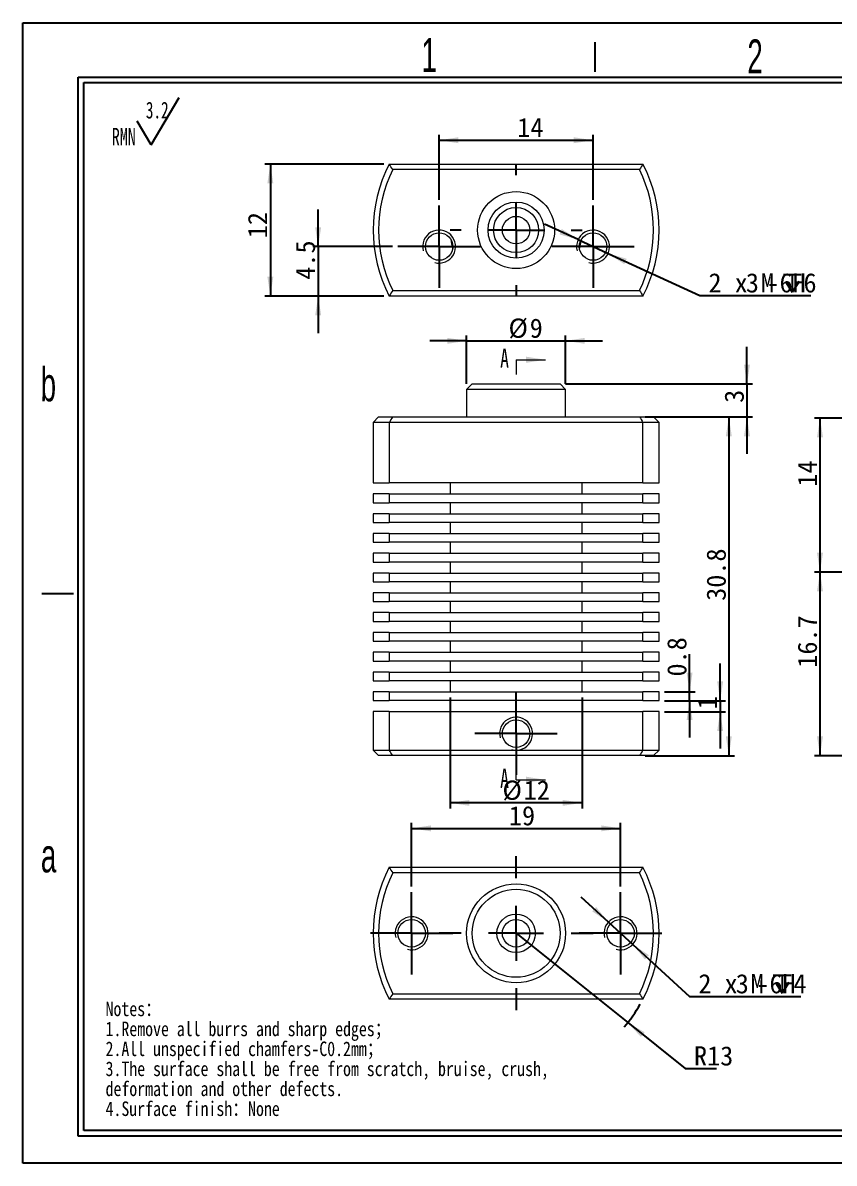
# Model space of a CAD drawing. Header units: millimetres. Extents: x 1 to 148, y 1 to 104.
# Drawn here: x 0.8 to 74.6, y 0.6 to 104.3 of the extents above; entities that cross this region are included whole.
import ezdxf

# ---------------------------------------------------------------- set-up
doc = ezdxf.new("R2010")
doc.units = ezdxf.units.MM
doc.header["$LTSCALE"] = 0.5
doc.layers.add('SLD-0', color=179, linetype='Continuous')
doc.styles.add('SLDTEXTSTYLE0', font='SIMSUN.TTC', dxfattribs={"width": 0.67})
doc.styles.add('SLDTEXTSTYLE1', font='SIMSUN.TTC', dxfattribs={"width": 0.8})
doc.styles.add('SLDTEXTSTYLE15', font='SIMSUN.TTC')
doc.styles.add('SLDTEXTSTYLE16', font='仿宋_GB2312', dxfattribs={"width": 0.67})
doc.styles.add('SLDTEXTSTYLE4', font='SIMSUN.TTC', dxfattribs={"width": 0.8, "bigfont": 'bigfont'})
doc.styles.add('SLDTEXTSTYLE7', font='GOTHIC.TTF', dxfattribs={"width": 0.61171})
doc.dimstyles.new('SLDDIMSTYLE0', dxfattribs={"dimtxt": 1.75, "dimasz": 1.75, "dimexe": 0, "dimexo": 0.0625, "dimgap": 0.4375, "dimtad": 2, "dimrnd": 1e-09, "dimzin": 12, "dimdsep": 46, "dimtxsty": 'SLDTEXTSTYLE0', "dimsah": 1, "dimcen": 0.09, "dimadec": 0, "dimazin": 3, "dimtfac": 1, "dimtofl": 0, "dimtmove": 0, "dimatfit": 3, "dimfxl": 0, "dimfrac": 2, "dimtolj": 1, "dimtzin": 12, "dimarcsym": 0})
doc.dimstyles.new('SLDDIMSTYLE1', dxfattribs={"dimtxt": 1.75, "dimasz": 1.75, "dimexe": 0, "dimexo": 0.0625, "dimgap": 0.4375, "dimtad": 2, "dimrnd": 1e-09, "dimdsep": 46, "dimtxsty": 'SLDTEXTSTYLE0', "dimsah": 1, "dimcen": 0.09, "dimadec": 0, "dimazin": 2, "dimtfac": 1, "dimtmove": 0, "dimatfit": 0, "dimfxl": 0, "dimfrac": 2, "dimtolj": 1, "dimtzin": 12, "dimarcsym": 0})
doc.dimstyles.new('SLDDIMSTYLE2', dxfattribs={"dimtxt": 1.75, "dimasz": 1.75, "dimexe": 0, "dimexo": 0.0625, "dimgap": 0.4375, "dimtad": 2, "dimrnd": 1e-09, "dimzin": 12, "dimdsep": 46, "dimtxsty": 'SLDTEXTSTYLE0', "dimsah": 1, "dimcen": 0.09, "dimadec": 0, "dimazin": 3, "dimtfac": 1, "dimtmove": 0, "dimatfit": 0, "dimfxl": 0, "dimfrac": 2, "dimtolj": 1, "dimtzin": 12, "dimarcsym": 0})
doc.dimstyles.new('SLDDIMSTYLE3', dxfattribs={"dimtxt": 1.75, "dimasz": 1.75, "dimexe": 0, "dimexo": 0.0625, "dimgap": 0.4375, "dimtad": 0, "dimtih": 1, "dimtoh": 1, "dimrnd": 1e-09, "dimzin": 12, "dimdsep": 46, "dimtxsty": 'SLDTEXTSTYLE0', "dimsah": 1, "dimcen": 0, "dimadec": 0, "dimazin": 3, "dimtfac": 1, "dimtofl": 0, "dimtmove": 0, "dimatfit": 3, "dimfxl": 0, "dimfrac": 2, "dimtolj": 1, "dimtzin": 12, "dimarcsym": 0})
doc.dimstyles.new('SLDDIMSTYLE4', dxfattribs={"dimtxt": 1.75, "dimasz": 1.75, "dimexe": 0, "dimexo": 0.0625, "dimgap": 0.4375, "dimtad": 0, "dimtih": 1, "dimtoh": 1, "dimrnd": 1e-09, "dimzin": 12, "dimdsep": 46, "dimtxsty": 'SLDTEXTSTYLE0', "dimsah": 1, "dimcen": 0, "dimadec": 0, "dimazin": 3, "dimtfac": 1, "dimtmove": 0, "dimatfit": 3, "dimfxl": 0, "dimfrac": 2, "dimtolj": 1, "dimtzin": 12, "dimarcsym": 0})

# ---------------------------------------------------------------- blocks, each defined once
blk = doc.blocks.new('SW_NOTE_0')
at = {"layer": 'SLD-0', "color": 0}
for q in [(6.13, 4.63), (2.3, 2.46)]:
    blk.add_line((3.58, 0.3), q, dxfattribs=at)
at = {"layer": 'SLD-0', "color": 0, "attachment_point": 1, "style": 'SLDTEXTSTYLE0'}
for s, insert, char_height in [('3.2', (3.09, 4.23), 1.516), ('RMN', (0, 1.85), 1.587)]:
    blk.add_mtext(s, dxfattribs=dict(at, insert=insert, char_height=char_height))
blk = doc.blocks.new('SW_NOTE_1')
at = {"layer": 'SLD-0', "color": 0, "char_height": 1.3229, "attachment_point": 1}
for s, insert, style in [('Notes\\M+18146', (0, 1.54), 'SLDTEXTSTYLE4'), ('1.Remove all burrs and sharp edges\\M+18147', (0, -0.28), 'SLDTEXTSTYLE4'), ('2.All unspecified chamfers-C0.2mm\\M+18147', (0, -2.09), 'SLDTEXTSTYLE4'), ('3.The surface shall be free from scratch, bruise, crush, ', (0, -3.91), 'SLDTEXTSTYLE1'), ('deformation and other defects.', (0, -5.73), 'SLDTEXTSTYLE1'), ('4.Surface finish\\M+18146None', (0, -7.54), 'SLDTEXTSTYLE4')]:
    blk.add_mtext(s, dxfattribs=dict(at, insert=insert, style=style))
blk = doc.blocks.new('_D')
at = {"layer": 'SLD-0', "color": 5}
for p, q in [((57.39, 68.5), (65.51, 68.5)), ((65.01, 68.5), (65.01, 37.7)), ((57.39, 37.7), (65.51, 37.7))]:
    blk.add_line(p, q, dxfattribs=at)
for points in [[(65.01, 68.5), (64.74, 66.75), (65.28, 66.75)], [(65.01, 37.7), (65.28, 39.45), (64.74, 39.45)]]:
    blk.add_solid(points, dxfattribs=at)
at = {"layer": 'SLD-0', "color": 5, "insert": (62.98, 51.78), "char_height": 1.75, "attachment_point": 1, "rotation": 90, "style": 'SLDTEXTSTYLE15'}
blk.add_mtext('30.8', dxfattribs=at)
blk = doc.blocks.new('_D_1')
at = {"layer": 'SLD-0', "color": 5}
for p, q in [((61.44, 43.5), (61.44, 46.94)), ((59.16, 43.5), (61.94, 43.5)), ((59.16, 42.7), (61.94, 42.7)), ((61.44, 42.7), (61.44, 43.5)), ((61.44, 42.7), (61.44, 39.34))]:
    blk.add_line(p, q, dxfattribs=at)
for points in [[(61.44, 43.5), (61.71, 45.25), (61.17, 45.25)], [(61.44, 42.7), (61.17, 40.95), (61.71, 40.95)]]:
    blk.add_solid(points, dxfattribs=at)
at = {"layer": 'SLD-0', "color": 5, "insert": (59.4, 44.9), "char_height": 1.75, "attachment_point": 1, "rotation": 90, "style": 'SLDTEXTSTYLE15'}
blk.add_mtext('0.8', dxfattribs=at)
blk = doc.blocks.new('_D_2')
at = {"layer": 'SLD-0', "color": 5}
for p, q in [((66.66, 71.5), (66.66, 74.87)), ((50.16, 71.5), (67.16, 71.5)), ((66.66, 71.5), (66.66, 68.5)), ((57.39, 68.5), (67.16, 68.5)), ((66.66, 68.5), (66.66, 65.14))]:
    blk.add_line(p, q, dxfattribs=at)
for points in [[(66.66, 71.5), (66.93, 73.25), (66.39, 73.25)], [(66.66, 68.5), (66.39, 66.75), (66.93, 66.75)]]:
    blk.add_solid(points, dxfattribs=at)
at = {"layer": 'SLD-0', "color": 5, "insert": (64.62, 69.78), "char_height": 1.75, "attachment_point": 1, "rotation": 90, "style": 'SLDTEXTSTYLE15'}
blk.add_mtext('3', dxfattribs=at)
blk = doc.blocks.new('_D_3')
at = {"layer": 'SLD-0', "color": 5}
for p, q in [((64.22, 42.7), (64.22, 46.07)), ((59.16, 42.7), (64.72, 42.7)), ((64.22, 42.7), (64.22, 41.7)), ((59.16, 41.7), (64.72, 41.7)), ((64.22, 41.7), (64.22, 38.34))]:
    blk.add_line(p, q, dxfattribs=at)
for points in [[(64.22, 42.7), (64.49, 44.45), (63.95, 44.45)], [(64.22, 41.7), (63.95, 39.95), (64.49, 39.95)]]:
    blk.add_solid(points, dxfattribs=at)
at = {"layer": 'SLD-0', "color": 5, "insert": (62.19, 41.92), "char_height": 1.75, "attachment_point": 1, "rotation": 90, "style": 'SLDTEXTSTYLE15'}
blk.add_mtext('1', dxfattribs=at)
blk = doc.blocks.new('_D_4')
at = {"layer": 'SLD-0', "color": 5}
for p, q in [((39.66, 43), (39.66, 32.91)), ((51.66, 43), (51.66, 32.91)), ((51.66, 33.41), (39.66, 33.41))]:
    blk.add_line(p, q, dxfattribs=at)
for points in [[(39.66, 33.41), (41.41, 33.14), (41.41, 33.68)], [(51.66, 33.41), (49.91, 33.68), (49.91, 33.14)]]:
    blk.add_solid(points, dxfattribs=at)
at = {"layer": 'SLD-0', "color": 5, "char_height": 1.75, "attachment_point": 1, "style": 'SLDTEXTSTYLE15'}
for s, insert in [('%%c', (44.42, 35.44)), ('12', (46.35, 35.44))]:
    blk.add_mtext(s, dxfattribs=dict(at, insert=insert))
blk = doc.blocks.new('_D_5')
at = {"layer": 'SLD-0', "color": 5}
for p, q in [((41.16, 71.5), (41.16, 75.92)), ((50.16, 71.5), (50.16, 75.92)), ((41.16, 75.42), (37.8, 75.42)), ((41.16, 75.42), (50.16, 75.42)), ((50.16, 75.42), (53.53, 75.42))]:
    blk.add_line(p, q, dxfattribs=at)
for points in [[(41.16, 75.42), (39.41, 75.69), (39.41, 75.15)], [(50.16, 75.42), (51.91, 75.15), (51.91, 75.69)]]:
    blk.add_solid(points, dxfattribs=at)
at = {"layer": 'SLD-0', "color": 5, "char_height": 1.75, "attachment_point": 1, "style": 'SLDTEXTSTYLE15'}
for s, insert in [('%%c', (44.97, 77.45)), ('9', (46.9, 77.45))]:
    blk.add_mtext(s, dxfattribs=dict(at, insert=insert))
blk = doc.blocks.new('SW_CENTERMARKSYMBOL_0')
at = {"layer": 'SLD-0', "color": 0}
for p, q in [((0, 2.5), (0, 3.75)), ((0, 0), (0, 2.5)), ((-2.5, 0), (-3.75, 0)), ((0, 0), (-2.5, 0)), ((0, 0), (0, -2.5)), ((0, 0), (2.5, 0)), ((2.5, 0), (3.75, 0)), ((0, -2.5), (0, -3.75))]:
    blk.add_line(p, q, dxfattribs=at)
blk = doc.blocks.new('_D_6')
at = {"layer": 'SLD-0', "color": 5}
for p, q in [((45.66, 21.55), (55.81, 13.43)), ((55.81, 13.43), (61.04, 9.25)), ((61.04, 9.25), (63.88, 9.25))]:
    blk.add_line(p, q, dxfattribs=at)
blk.add_arc((45.66, 21.55), 13, 319.1369, 330.311, dxfattribs=at)
blk.add_solid([(55.81, 13.43), (57.01, 12.13), (57.35, 12.55)], dxfattribs=at)
at = {"layer": 'SLD-0', "color": 5, "insert": (61.84, 11.28), "char_height": 1.75, "attachment_point": 1, "style": 'SLDTEXTSTYLE15'}
blk.add_mtext('R13', dxfattribs=at)
blk = doc.blocks.new('_D_7')
at = {"layer": 'SLD-0', "color": 5}
for p, q in [((36.16, 25.8), (36.16, 31.59)), ((55.16, 25.8), (55.16, 31.59)), ((36.16, 31.09), (55.16, 31.09))]:
    blk.add_line(p, q, dxfattribs=at)
for points in [[(36.16, 31.09), (37.91, 30.82), (37.91, 31.36)], [(55.16, 31.09), (53.41, 31.36), (53.41, 30.82)]]:
    blk.add_solid(points, dxfattribs=at)
at = {"layer": 'SLD-0', "color": 5, "insert": (45.01, 33.12), "char_height": 1.75, "attachment_point": 1, "style": 'SLDTEXTSTYLE15'}
blk.add_mtext('19', dxfattribs=at)
blk = doc.blocks.new('SW_SYMBOL_HOLE_DEPTH')
at = {"layer": 'SLD-0', "color": 0}
for p, q in [((0, 437.5), (400, 437.5)), ((50, 277.5), (200, 37.5)), ((200, 437.5), (200, 37.5)), ((350, 277.5), (200, 37.5))]:
    blk.add_line(p, q, dxfattribs=at)
blk = doc.blocks.new('_D_8')
at = {"layer": 'SLD-0', "color": 5}
for p, q in [((54.05, 22.56), (51.57, 24.83)), ((54.05, 22.56), (56.27, 20.54)), ((56.27, 20.54), (61.44, 15.81)), ((61.44, 15.81), (71.56, 15.81))]:
    blk.add_line(p, q, dxfattribs=at)
for points in [[(54.05, 22.56), (52.94, 23.94), (52.58, 23.55)], [(56.27, 20.54), (57.38, 19.16), (57.74, 19.56)]]:
    blk.add_solid(points, dxfattribs=at)
at = {"layer": 'SLD-0', "color": 5, "xscale": 0.004072727272727273, "yscale": 0.004072727272727273, "zscale": 0.004072727272727273}
blk.add_blockref('SW_SYMBOL_HOLE_DEPTH', (69.04, 15.95), dxfattribs=at)
at = {"layer": 'SLD-0', "color": 5, "char_height": 1.75, "attachment_point": 1, "style": 'SLDTEXTSTYLE15'}
for s, insert in [('2 x M', (62.24, 17.84)), ('3', (65.64, 17.84)), (' -6H', (66.32, 17.84)), ('4', (70.88, 17.84))]:
    blk.add_mtext(s, dxfattribs=dict(at, insert=insert))
blk = doc.blocks.new('SW_CENTERMARKSYMBOL_1')
at = {"layer": 'SLD-0', "color": 0}
for p, q in [((0, 2.5), (0, 3.75)), ((0, 0), (0, 2.5)), ((-2.5, 0), (-3.75, 0)), ((0, 0), (-2.5, 0)), ((0, 0), (0, -2.5)), ((0, 0), (2.5, 0)), ((2.5, 0), (3.75, 0)), ((0, -2.5), (0, -3.75))]:
    blk.add_line(p, q, dxfattribs=at)
blk = doc.blocks.new('SW_CENTERMARKSYMBOL_2')
at = {"layer": 'SLD-0', "color": 0}
for p, q in [((0, 2.5), (0, 3.75)), ((0, 0), (0, 2.5)), ((-2.5, 0), (-3.75, 0)), ((0, 0), (-2.5, 0)), ((0, 0), (0, -2.5)), ((0, 0), (2.5, 0)), ((2.5, 0), (3.75, 0)), ((0, -2.5), (0, -3.75))]:
    blk.add_line(p, q, dxfattribs=at)
blk = doc.blocks.new('SW_CENTERMARKSYMBOL_3')
at = {"layer": 'SLD-0', "color": 0}
for p, q in [((0, 5), (0, 7)), ((0, 0), (0, 2.5)), ((-5, 0), (-7, 0)), ((0, 0), (-2.5, 0)), ((0, 0), (0, -2.5)), ((0, 0), (2.5, 0)), ((5, 0), (7, 0)), ((0, -5), (0, -7))]:
    blk.add_line(p, q, dxfattribs=at)
blk = doc.blocks.new('_D_12')
at = {"layer": 'SLD-0', "color": 5}
for p, q in [((83.3, 54.4), (72.8, 54.4)), ((73.3, 54.4), (73.3, 37.7)), ((81.3, 37.7), (72.8, 37.7))]:
    blk.add_line(p, q, dxfattribs=at)
for points in [[(73.3, 54.4), (73.03, 52.65), (73.57, 52.65)], [(73.3, 37.7), (73.57, 39.45), (73.03, 39.45)]]:
    blk.add_solid(points, dxfattribs=at)
at = {"layer": 'SLD-0', "color": 5, "insert": (71.27, 45.7), "char_height": 1.75, "attachment_point": 1, "rotation": 90, "style": 'SLDTEXTSTYLE15'}
blk.add_mtext('16.7', dxfattribs=at)
blk = doc.blocks.new('_D_14')
at = {"layer": 'SLD-0', "color": 5}
for p, q in [((84.75, 68.4), (72.8, 68.4)), ((73.3, 68.4), (73.3, 54.4)), ((83.3, 54.4), (72.8, 54.4))]:
    blk.add_line(p, q, dxfattribs=at)
for points in [[(73.3, 68.4), (73.03, 66.65), (73.57, 66.65)], [(73.3, 54.4), (73.57, 56.15), (73.03, 56.15)]]:
    blk.add_solid(points, dxfattribs=at)
at = {"layer": 'SLD-0', "color": 5, "insert": (71.27, 62.16), "char_height": 1.75, "attachment_point": 1, "rotation": 90, "style": 'SLDTEXTSTYLE15'}
blk.add_mtext('14', dxfattribs=at)
blk = doc.blocks.new('_D_16')
at = {"layer": 'SLD-0', "color": 5}
for p, q in [((38.66, 88.24), (38.66, 94.16)), ((38.66, 93.66), (52.66, 93.66)), ((52.66, 88.24), (52.66, 94.16))]:
    blk.add_line(p, q, dxfattribs=at)
for points in [[(38.66, 93.66), (40.41, 93.39), (40.41, 93.93)], [(52.66, 93.66), (50.91, 93.93), (50.91, 93.39)]]:
    blk.add_solid(points, dxfattribs=at)
at = {"layer": 'SLD-0', "color": 5, "insert": (45.77, 95.69), "char_height": 1.75, "attachment_point": 1, "style": 'SLDTEXTSTYLE15'}
blk.add_mtext('14', dxfattribs=at)
blk = doc.blocks.new('_D_17')
at = {"layer": 'SLD-0', "color": 5}
for p, q in [((27.66, 83.99), (27.66, 87.36)), ((34.41, 83.99), (27.16, 83.99)), ((27.66, 83.99), (27.66, 79.49)), ((33.63, 79.49), (27.16, 79.49)), ((27.66, 79.49), (27.66, 76.12))]:
    blk.add_line(p, q, dxfattribs=at)
for points in [[(27.66, 83.99), (27.93, 85.74), (27.39, 85.74)], [(27.66, 79.49), (27.39, 77.74), (27.93, 77.74)]]:
    blk.add_solid(points, dxfattribs=at)
at = {"layer": 'SLD-0', "color": 5, "insert": (25.62, 80.98), "char_height": 1.75, "attachment_point": 1, "rotation": 90, "style": 'SLDTEXTSTYLE15'}
blk.add_mtext('4.5', dxfattribs=at)
blk = doc.blocks.new('_D_18')
at = {"layer": 'SLD-0', "color": 5}
for p, q in [((33.63, 91.49), (22.81, 91.49)), ((23.31, 91.49), (23.31, 79.49)), ((33.63, 79.49), (22.81, 79.49))]:
    blk.add_line(p, q, dxfattribs=at)
for points in [[(23.31, 91.49), (23.04, 89.74), (23.58, 89.74)], [(23.31, 79.49), (23.58, 81.24), (23.04, 81.24)]]:
    blk.add_solid(points, dxfattribs=at)
at = {"layer": 'SLD-0', "color": 5, "insert": (21.27, 84.75), "char_height": 1.75, "attachment_point": 1, "rotation": 90, "style": 'SLDTEXTSTYLE15'}
blk.add_mtext('12', dxfattribs=at)
blk = doc.blocks.new('_D_19')
at = {"layer": 'SLD-0', "color": 5}
for p, q in [((51.3, 84.62), (48.24, 86.02)), ((51.3, 84.62), (54.02, 83.36)), ((54.02, 83.36), (62.37, 79.53)), ((62.37, 79.53), (72.48, 79.53))]:
    blk.add_line(p, q, dxfattribs=at)
for points in [[(51.3, 84.62), (49.82, 85.59), (49.6, 85.1)], [(54.02, 83.36), (55.5, 82.39), (55.73, 82.88)]]:
    blk.add_solid(points, dxfattribs=at)
at = {"layer": 'SLD-0', "color": 5, "xscale": 0.004072727272727273, "yscale": 0.004072727272727273, "zscale": 0.004072727272727273}
blk.add_blockref('SW_SYMBOL_HOLE_DEPTH', (69.97, 79.68), dxfattribs=at)
at = {"layer": 'SLD-0', "color": 5, "char_height": 1.75, "attachment_point": 1, "style": 'SLDTEXTSTYLE15'}
for s, insert in [('2 x M', (63.16, 81.57)), ('3', (66.56, 81.57)), (' -6H', (67.24, 81.57)), ('6', (71.8, 81.57))]:
    blk.add_mtext(s, dxfattribs=dict(at, insert=insert))
blk = doc.blocks.new('SW_CENTERMARKSYMBOL_4')
at = {"layer": 'SLD-0', "color": 0}
for p, q in [((0, 5), (0, 6)), ((0, 0), (0, 2.5)), ((-5, 0), (-6, 0)), ((0, 0), (-2.5, 0)), ((0, 0), (0, -2.5)), ((0, 0), (2.5, 0)), ((5, 0), (6, 0)), ((0, -5), (0, -6))]:
    blk.add_line(p, q, dxfattribs=at)
blk = doc.blocks.new('SW_CENTERMARKSYMBOL_5')
at = {"layer": 'SLD-0', "color": 0}
for p, q in [((0, 2.5), (0, 3.75)), ((0, 0), (0, 2.5)), ((-2.5, 0), (-3.75, 0)), ((0, 0), (-2.5, 0)), ((0, 0), (0, -2.5)), ((0, 0), (2.5, 0)), ((2.5, 0), (3.75, 0)), ((0, -2.5), (0, -3.75))]:
    blk.add_line(p, q, dxfattribs=at)
blk = doc.blocks.new('SW_CENTERMARKSYMBOL_6')
at = {"layer": 'SLD-0', "color": 0}
for p, q in [((0, 2.5), (0, 3.75)), ((0, 0), (0, 2.5)), ((-2.5, 0), (-3.75, 0)), ((0, 0), (-2.5, 0)), ((0, 0), (0, -2.5)), ((0, 0), (2.5, 0)), ((2.5, 0), (3.75, 0)), ((0, -2.5), (0, -3.75))]:
    blk.add_line(p, q, dxfattribs=at)

msp = doc.modelspace()

# ---------------------------------------------------------------- linework, layer by layer
at = {"color": 7, "linetype": 'Continuous', "lineweight": 15}
for p, q in [((34.129, 91.49), (57.194, 91.49)), ((56.886, 90.99), (34.436, 90.99)), ((34.436, 79.99), (56.886, 79.99)), ((57.194, 79.49), (34.129, 79.49)), ((41.661, 71.504), (41.161, 71.004)), ((41.161, 71.004), (41.161, 68.504)), ((50.161, 71.004), (41.161, 71.004)), ((41.661, 71.504), (49.661, 71.504)), ((50.161, 71.004), (49.661, 71.504)), ((50.161, 68.504), (50.161, 71.004)), ((33.161, 68.504), (32.661, 68.004)), ((33.161, 68.504), (34.436, 68.504)), ((34.436, 68.504), (56.886, 68.504)), ((56.886, 68.504), (58.161, 68.504)), ((58.661, 68.004), (58.161, 68.504)), ((32.661, 68.004), (32.661, 62.504)), ((34.129, 68.004), (32.661, 68.004)), ((34.129, 68.004), (34.129, 62.504)), ((57.194, 68.004), (34.129, 68.004)), ((57.194, 62.504), (57.194, 68.004)), ((58.661, 68.004), (57.194, 68.004)), ((58.661, 62.504), (58.661, 68.004)), ((32.661, 62.504), (34.129, 62.504)), ((45.661, 62.504), (34.129, 62.504)), ((39.661, 62.504), (39.661, 61.504)), ((57.194, 62.504), (45.661, 62.504)), ((51.661, 61.504), (51.661, 62.504)), ((57.194, 62.504), (58.661, 62.504)), ((32.661, 61.504), (32.661, 60.704)), ((34.129, 61.504), (32.661, 61.504)), ((34.129, 61.504), (34.129, 60.704)), ((34.129, 61.504), (45.661, 61.504)), ((45.661, 61.504), (57.194, 61.504)), ((57.194, 60.704), (57.194, 61.504)), ((58.661, 61.504), (57.194, 61.504)), ((58.661, 60.704), (58.661, 61.504)), ((32.661, 60.704), (34.129, 60.704)), ((45.661, 60.704), (34.129, 60.704)), ((39.661, 60.704), (39.661, 59.704)), ((57.194, 60.704), (45.661, 60.704)), ((51.661, 59.704), (51.661, 60.704)), ((57.194, 60.704), (58.661, 60.704)), ((32.661, 59.704), (32.661, 58.904)), ((34.129, 59.704), (32.661, 59.704)), ((34.129, 59.704), (34.129, 58.904)), ((34.129, 59.704), (45.661, 59.704)), ((45.661, 59.704), (57.194, 59.704)), ((57.194, 58.904), (57.194, 59.704)), ((58.661, 59.704), (57.194, 59.704)), ((58.661, 58.904), (58.661, 59.704)), ((32.661, 58.904), (34.129, 58.904)), ((45.661, 58.904), (34.129, 58.904)), ((39.661, 58.904), (39.661, 57.904)), ((57.194, 58.904), (45.661, 58.904)), ((51.661, 57.904), (51.661, 58.904)), ((57.194, 58.904), (58.661, 58.904)), ((32.661, 57.904), (32.661, 57.104)), ((34.129, 57.904), (32.661, 57.904)), ((32.661, 57.104), (34.129, 57.104)), ((34.129, 57.904), (34.129, 57.104)), ((34.129, 57.904), (45.661, 57.904)), ((45.661, 57.104), (34.129, 57.104)), ((39.661, 57.104), (39.661, 56.104)), ((45.661, 57.904), (57.194, 57.904)), ((57.194, 57.104), (45.661, 57.104)), ((51.661, 56.104), (51.661, 57.104)), ((57.194, 57.104), (57.194, 57.904)), ((58.661, 57.904), (57.194, 57.904)), ((57.194, 57.104), (58.661, 57.104)), ((58.661, 57.104), (58.661, 57.904)), ((32.661, 56.104), (32.661, 55.304)), ((34.129, 56.104), (32.661, 56.104)), ((34.129, 56.104), (34.129, 55.304)), ((34.129, 56.104), (45.661, 56.104)), ((45.661, 56.104), (57.194, 56.104)), ((57.194, 55.304), (57.194, 56.104)), ((58.661, 56.104), (57.194, 56.104)), ((58.661, 55.304), (58.661, 56.104)), ((32.661, 55.304), (34.129, 55.304)), ((45.661, 55.304), (34.129, 55.304)), ((39.661, 55.304), (39.661, 54.304)), ((57.194, 55.304), (45.661, 55.304)), ((51.661, 54.304), (51.661, 55.304)), ((57.194, 55.304), (58.661, 55.304)), ((32.661, 54.304), (32.661, 53.504)), ((34.129, 54.304), (32.661, 54.304)), ((34.129, 54.304), (34.129, 53.504)), ((34.129, 54.304), (45.661, 54.304)), ((45.661, 54.304), (57.194, 54.304)), ((57.194, 53.504), (57.194, 54.304)), ((58.661, 54.304), (57.194, 54.304)), ((58.661, 53.504), (58.661, 54.304)), ((32.661, 53.504), (34.129, 53.504)), ((45.661, 53.504), (34.129, 53.504)), ((39.661, 53.504), (39.661, 52.504)), ((57.194, 53.504), (45.661, 53.504)), ((51.661, 52.504), (51.661, 53.504)), ((57.194, 53.504), (58.661, 53.504)), ((32.661, 52.504), (32.661, 51.704)), ((34.129, 52.504), (32.661, 52.504)), ((34.129, 52.504), (34.129, 51.704)), ((34.129, 52.504), (45.661, 52.504)), ((45.661, 52.504), (57.194, 52.504)), ((57.194, 51.704), (57.194, 52.504)), ((58.661, 52.504), (57.194, 52.504)), ((58.661, 51.704), (58.661, 52.504)), ((32.661, 51.704), (34.129, 51.704)), ((45.661, 51.704), (34.129, 51.704)), ((39.661, 51.704), (39.661, 50.704)), ((57.194, 51.704), (45.661, 51.704)), ((51.661, 50.704), (51.661, 51.704)), ((57.194, 51.704), (58.661, 51.704)), ((32.661, 50.704), (32.661, 49.904)), ((34.129, 50.704), (32.661, 50.704)), ((32.661, 49.904), (34.129, 49.904)), ((34.129, 50.704), (34.129, 49.904)), ((34.129, 50.704), (45.661, 50.704)), ((45.661, 49.904), (34.129, 49.904)), ((39.661, 49.904), (39.661, 48.904)), ((45.661, 50.704), (57.194, 50.704)), ((57.194, 49.904), (45.661, 49.904)), ((51.661, 48.904), (51.661, 49.904)), ((57.194, 49.904), (57.194, 50.704)), ((58.661, 50.704), (57.194, 50.704)), ((57.194, 49.904), (58.661, 49.904)), ((58.661, 49.904), (58.661, 50.704)), ((32.661, 48.904), (32.661, 48.104)), ((34.129, 48.904), (32.661, 48.904)), ((34.129, 48.904), (34.129, 48.104)), ((34.129, 48.904), (45.661, 48.904)), ((45.661, 48.904), (57.194, 48.904)), ((57.194, 48.104), (57.194, 48.904)), ((58.661, 48.904), (57.194, 48.904)), ((58.661, 48.104), (58.661, 48.904)), ((32.661, 48.104), (34.129, 48.104)), ((45.661, 48.104), (34.129, 48.104)), ((39.661, 48.104), (39.661, 47.104)), ((57.194, 48.104), (45.661, 48.104)), ((51.661, 47.104), (51.661, 48.104)), ((57.194, 48.104), (58.661, 48.104)), ((32.661, 47.104), (32.661, 46.304)), ((34.129, 47.104), (32.661, 47.104)), ((34.129, 47.104), (34.129, 46.304)), ((34.129, 47.104), (45.661, 47.104)), ((45.661, 47.104), (57.194, 47.104)), ((57.194, 46.304), (57.194, 47.104)), ((58.661, 47.104), (57.194, 47.104)), ((58.661, 46.304), (58.661, 47.104)), ((32.661, 46.304), (34.129, 46.304)), ((45.661, 46.304), (34.129, 46.304)), ((39.661, 46.304), (39.661, 45.304)), ((57.194, 46.304), (45.661, 46.304)), ((51.661, 45.304), (51.661, 46.304)), ((57.194, 46.304), (58.661, 46.304)), ((32.661, 45.304), (32.661, 44.504)), ((34.129, 45.304), (32.661, 45.304)), ((34.129, 45.304), (34.129, 44.504)), ((34.129, 45.304), (45.661, 45.304)), ((45.661, 45.304), (57.194, 45.304)), ((57.194, 44.504), (57.194, 45.304)), ((58.661, 45.304), (57.194, 45.304)), ((58.661, 44.504), (58.661, 45.304)), ((32.661, 44.504), (34.129, 44.504)), ((45.661, 44.504), (34.129, 44.504)), ((39.661, 44.504), (39.661, 43.504)), ((57.194, 44.504), (45.661, 44.504)), ((51.661, 43.504), (51.661, 44.504)), ((57.194, 44.504), (58.661, 44.504)), ((32.661, 43.504), (32.661, 42.704)), ((34.129, 43.504), (32.661, 43.504)), ((32.661, 42.704), (34.129, 42.704)), ((34.129, 43.504), (34.129, 42.704)), ((34.129, 43.504), (45.661, 43.504)), ((45.661, 42.704), (34.129, 42.704)), ((39.661, 42.704), (39.661, 41.704)), ((45.661, 43.504), (57.194, 43.504)), ((57.194, 42.704), (45.661, 42.704)), ((51.661, 41.704), (51.661, 42.704)), ((57.194, 42.704), (57.194, 43.504)), ((58.661, 43.504), (57.194, 43.504)), ((57.194, 42.704), (58.661, 42.704)), ((58.661, 42.704), (58.661, 43.504)), ((32.661, 41.704), (32.661, 38.204)), ((34.129, 41.704), (32.661, 41.704)), ((34.129, 41.704), (34.129, 38.204)), ((34.129, 41.704), (45.661, 41.704)), ((45.661, 41.704), (57.194, 41.704)), ((57.194, 38.204), (57.194, 41.704)), ((58.661, 41.704), (57.194, 41.704)), ((58.661, 38.204), (58.661, 41.704)), ((32.661, 38.204), (33.161, 37.704)), ((32.661, 38.204), (34.129, 38.204)), ((34.436, 37.704), (33.161, 37.704)), ((34.129, 38.204), (57.194, 38.204)), ((56.886, 37.704), (34.436, 37.704)), ((58.161, 37.704), (56.886, 37.704)), ((57.194, 38.204), (58.661, 38.204)), ((58.161, 37.704), (58.661, 38.204)), ((34.129, 27.551), (57.194, 27.551)), ((56.886, 27.051), (34.436, 27.051)), ((34.436, 16.051), (56.886, 16.051)), ((57.194, 15.551), (34.129, 15.551))]:
    msp.add_line(p, q, dxfattribs=at)
at = {"color": 7, "linetype": 'Continuous', "lineweight": 0}
for p, q in [((45.661, 73.7), (45.661, 72.37)), ((45.661, 73.7), (48.321, 73.7)), ((45.661, 35.508), (45.661, 36.838)), ((45.661, 35.508), (48.321, 35.508))]:
    msp.add_line(p, q, dxfattribs=at)
at = {"color": 7, "linetype": 'Continuous', "lineweight": 15}
for centre, radius in [((45.661, 85.49), 3.5), ((45.661, 85.49), 2.55), ((45.661, 85.49), 2.05), ((45.661, 85.49), 1.25), ((38.661, 83.99), 1.25), ((52.661, 83.99), 1.25), ((45.661, 39.704), 1.25), ((45.661, 21.551), 4.5), ((45.661, 21.551), 4), ((45.661, 21.551), 1.75), ((36.161, 21.551), 1.25), ((45.661, 21.551), 1.25), ((55.161, 21.551), 1.25)]:
    msp.add_circle(centre, radius, dxfattribs=at)
for centre, radius, start, end in [((45.661, 85.49), 13, 152.51357, 207.48643), ((45.661, 85.49), 13, 332.51357, 27.48643), ((45.661, 85.49), 12.5, 153.89612, 206.10388), ((45.661, 85.49), 12.5, 333.89612, 26.10388), ((45.661, 85.49), 6, 187.99875, 196.19076), ((45.661, 85.49), 6, 343.80924, 352.00125), ((45.661, 21.551), 13, 152.51357, 207.48643), ((45.661, 21.551), 12.5, 153.89612, 206.10388), ((45.661, 21.551), 12.5, 333.89612, 26.10388), ((45.661, 21.551), 13, 332.51357, 27.48643)]:
    msp.add_arc(centre, radius, start, end, dxfattribs=at)
at = {"color": 7, "linetype": 'Continuous', "lineweight": 0}
for centre in [(38.661, 83.99), (52.661, 83.99), (45.661, 39.704), (36.161, 21.551), (55.161, 21.551)]:
    msp.add_arc(centre, 1.5, 255, 195, dxfattribs=at)
at = {"color": 7, "linetype": 'Continuous', "lineweight": 15}
for points in [[(34.436, 90.99), (34.333, 91.156), (34.23, 91.323), (34.129, 91.49)], [(57.194, 91.49), (57.092, 91.323), (56.99, 91.156), (56.886, 90.99)], [(34.436, 79.99), (34.333, 79.824), (34.23, 79.657), (34.129, 79.49)], [(56.886, 79.99), (56.99, 79.824), (57.092, 79.657), (57.194, 79.49)], [(34.436, 68.504), (34.333, 68.338), (34.23, 68.171), (34.129, 68.004)], [(56.886, 68.504), (56.99, 68.338), (57.092, 68.171), (57.194, 68.004)], [(34.436, 37.704), (34.333, 37.871), (34.23, 38.037), (34.129, 38.204)], [(57.194, 38.204), (57.092, 38.037), (56.99, 37.871), (56.886, 37.704)], [(34.129, 27.551), (34.23, 27.384), (34.333, 27.217), (34.436, 27.051)], [(56.886, 27.051), (56.99, 27.217), (57.092, 27.384), (57.194, 27.551)], [(34.436, 16.051), (34.333, 15.885), (34.23, 15.718), (34.129, 15.551)], [(56.886, 16.051), (56.99, 15.885), (57.092, 15.718), (57.194, 15.551)]]:
    msp.add_open_spline(points, degree=3, dxfattribs=at)
at = {"color": 7, "linetype": 'Continuous', "lineweight": 0}
for points in [[(48.321, 73.7), (46.571, 73.98), (46.571, 73.42)], [(48.321, 35.508), (46.571, 35.788), (46.571, 35.228)]]:
    msp.add_solid(points, dxfattribs=at)
at = {"layer": 'SLD-0'}
for p, q in [((0.795, 104.337), (147.553, 104.337)), ((0.795, 0.647), (0.795, 104.337)), ((6.337, 3.609), (6.337, 98.905)), ((6.337, 98.905), (144.591, 98.905)), ((144.591, 3.609), (6.337, 3.609)), ((147.553, 0.647), (0.795, 0.647))]:
    msp.add_line(p, q, dxfattribs=at)
at = {"layer": 'SLD-0', "color": 6, "linetype": 'Continuous'}
for p, q in [((52.851, 99.893), (52.851, 102.585)), ((5.844, 3.116), (5.844, 99.399)), ((5.844, 99.399), (145.084, 99.399)), ((5.402, 52.426), (2.534, 52.426)), ((145.084, 3.116), (5.844, 3.116))]:
    msp.add_line(p, q, dxfattribs=at)

# ---------------------------------------------------------------- block references
at = {"layer": 'SLD-0'}
msp.add_blockref('SW_NOTE_0', (8.898, 92.929), dxfattribs=at)
at = {"layer": 'SLD-0', "color": 1}
for name, p in [('SW_CENTERMARKSYMBOL_4', (45.661, 85.49)), ('SW_CENTERMARKSYMBOL_6', (38.661, 83.99)), ('SW_CENTERMARKSYMBOL_5', (52.661, 83.99)), ('SW_CENTERMARKSYMBOL_0', (45.661, 39.704)), ('SW_CENTERMARKSYMBOL_3', (45.661, 21.551)), ('SW_CENTERMARKSYMBOL_2', (36.161, 21.551)), ('SW_CENTERMARKSYMBOL_1', (55.161, 21.551))]:
    msp.add_blockref(name, p, dxfattribs=at)
at = {"layer": 'SLD-0', "color": 5}
msp.add_blockref('SW_NOTE_1', (8.323, 13.801), dxfattribs=at)

# ---------------------------------------------------------------- texts
at = {"color": 7, "linetype": 'Continuous', "char_height": 1.75, "attachment_point": 1, "style": 'SLDTEXTSTYLE16'}
for insert in [(44.211, 74.718), (44.211, 36.526)]:
    msp.add_mtext('A', dxfattribs=dict(at, insert=insert))
at = {"layer": 'SLD-0', "char_height": 3.086, "attachment_point": 1, "style": 'SLDTEXTSTYLE7'}
for s, insert in [('1', (37.055, 102.949)), ('2', (66.694, 102.828)), ('b', (2.417, 73.01)), ('a', (2.44, 30.176))]:
    msp.add_mtext(s, dxfattribs=dict(at, insert=insert))

# ---------------------------------------------------------------- dimensions: what is measured, and where the dimension line sits
at = {"layer": 'SLD-0', "color": 5}
for base, p1, p2, picture, middle in [((52.661, 93.658), (38.661, 87.74), (52.661, 87.74), '_D_16', (46.45, 93.658)), ((55.161, 31.087), (36.161, 25.301), (55.161, 25.301), '_D_7', (45.69, 31.087))]:
    dim = msp.add_linear_dim(base=base, p1=p1, p2=p2, dimstyle='SLDDIMSTYLE0', dxfattribs=at)
    dim.commit()
    dim.dimension.update_dxf_attribs({"geometry": picture, "text_midpoint": middle, "dimtype": 160})
for base, p1, p2, dimstyle, picture, middle in [((23.309, 79.49), (34.129, 91.49), (34.129, 79.49), 'SLDDIMSTYLE0', '_D_18', (23.309, 85.429)), ((27.661, 79.49), (34.911, 83.99), (34.129, 79.49), 'SLDDIMSTYLE2', '_D_17', (27.661, 81.997)), ((66.661, 68.504), (49.661, 71.504), (56.886, 68.504), 'SLDDIMSTYLE2', '_D_2', (66.661, 70.12)), ((65.014, 37.704), (56.886, 68.504), (56.886, 37.704), 'SLDDIMSTYLE0', '_D', (65.014, 53.145)), ((73.303, 54.404), (85.253, 68.404), (83.803, 54.404), 'SLDDIMSTYLE0', '_D_14', (73.303, 62.844)), ((73.303, 37.704), (83.803, 54.404), (81.803, 37.704), 'SLDDIMSTYLE0', '_D_12', (73.303, 47.057)), ((61.436, 43.504), (58.661, 42.704), (58.661, 43.504), 'SLDDIMSTYLE1', '_D_1', (61.436, 45.921)), ((64.221, 41.704), (58.661, 42.704), (58.661, 41.704), 'SLDDIMSTYLE2', '_D_3', (64.221, 42.257))]:
    dim = msp.add_linear_dim(base=base, p1=p1, p2=p2, angle=90, dimstyle=dimstyle, dxfattribs=at)
    dim.commit()
    dim.dimension.update_dxf_attribs({"geometry": picture, "text_midpoint": middle, "dimtype": 160})
for p1, p2, text, picture, middle in [((54.024, 83.364), (51.298, 84.616), '2 x M<> -6H{\\fGDT;x}6', '_D_19', (67.821, 80.802)), ((56.268, 20.539), (54.054, 22.563), '2 x M<> -6H{\\fGDT;x}4', '_D_8', (66.896, 17.075))]:
    dim = msp.add_diameter_dim_2p(p1=p1, p2=p2, text=text, dimstyle='SLDDIMSTYLE4', override={"dimpost": '<>'}, dxfattribs=at)
    dim.commit()
    dim.dimension.update_dxf_attribs({"geometry": picture, "text_midpoint": middle, "dimtype": 163})
for base, p1, p2, dimstyle, picture, middle in [((50.161, 75.417), (41.161, 71.004), (50.161, 71.004), 'SLDDIMSTYLE2', '_D_5', (46.277, 75.417)), ((39.661, 33.407), (51.661, 43.504), (39.661, 43.504), 'SLDDIMSTYLE0', '_D_4', (46.067, 33.407))]:
    dim = msp.add_linear_dim(base=base, p1=p1, p2=p2, text='%%c<>', dimstyle=dimstyle, dxfattribs=at)
    dim.commit()
    dim.dimension.update_dxf_attribs({"geometry": picture, "text_midpoint": middle, "dimtype": 160})
dim = msp.add_radius_dim(center=(45.661, 21.551), mpoint=(55.812, 13.43), dimstyle='SLDDIMSTYLE3', dxfattribs=at)
dim.commit()
dim.dimension.update_dxf_attribs({"geometry": '_D_6', "text_midpoint": (62.857, 10.264), "dimtype": 164})

doc.saveas('drawing.dxf')
